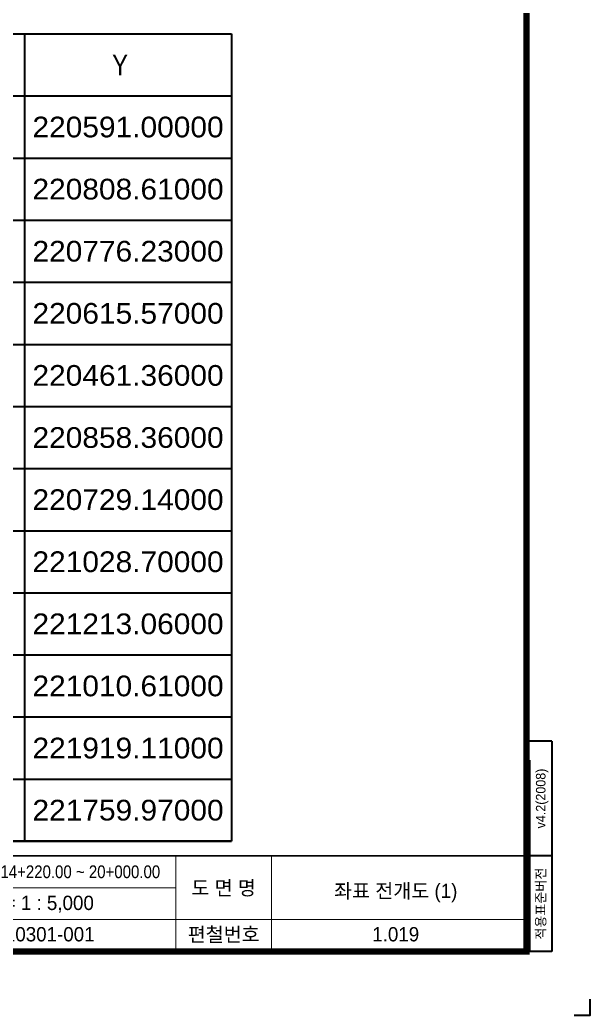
# Model space of a CAD drawing. Header units: millimetres. Extents: x 0 to 1450, y 0 to 594.
# Drawn here: x 1271 to 1450, y 0 to 312.5 of the extents above; entities that cross this region are included whole.
import ezdxf
from ezdxf.enums import TextEntityAlignment as Align

# ---------------------------------------------------------------- set-up
doc = ezdxf.new("R2010")
doc.units = ezdxf.units.MM
doc.header["$LTSCALE"] = 10
for name, color, linetype in [('CA-TABL-LIN1', 4, 'Continuous'), ('CA-TABL-LIN2', 1, 'Continuous'), ('CA-TABL-TEX1', 6, 'Continuous'), ('CA-TABL-TEX2', 3, 'Continuous'), ('CX-BORD', 3, 'Continuous'), ('CX-BORD-LIN1', 4, 'Continuous'), ('CX-BORD-LIN2', 3, 'Continuous'), ('CX-BORD-TEX2', 7, 'Continuous'), ('CX-BORD-TEX3', 6, 'Continuous'), ('CX-MISC', 2, 'Continuous')]:
    doc.layers.add(name, color=color, linetype=linetype)
doc.styles.add('RP2', font='Dotum.ttf')
doc.styles.add('TB_TEXT', font='Dotum.ttf')
doc.styles.add('TB_WBTXT', font='Dotum.ttf')
doc.styles.add('TB_WMTXT', font='Dotum.ttf')

# ---------------------------------------------------------------- blocks, each defined once
blk = doc.blocks.new('CXBLKA1-KHCA-부산~울산409_K2H(가1450)')
at = {"layer": 'CX-BORD-LIN1', "const_width": 2}
blk.add_lwpolyline([(1430, 20), (25, 20), (25, 574), (1430, 574)], close=True, dxfattribs=at)
at = {"layer": 'CX-BORD-LIN1'}
for points, const_width in [([(1430, 50), (25, 50)], 0.6), ([(1320, 20), (1320, 50)], 0.3)]:
    blk.add_lwpolyline(points, dxfattribs=dict(at, const_width=const_width))
at = {"layer": 'CX-BORD-LIN2'}
for p, q in [((1438, 86.03), (1430, 86.03)), ((1438, 86.03), (1438, 20)), ((1431, 80), (1431, 20)), ((1438, 50), (1430, 50)), ((1438, 20), (1431, 20))]:
    blk.add_line(p, q, dxfattribs=at)
at = {"layer": 'CX-BORD-LIN2', "const_width": 0.3}
for points in [[(1350, 20), (1350, 50)], [(1320, 40), (1200, 40)], [(1430, 30), (1200, 30)]]:
    blk.add_lwpolyline(points, dxfattribs=at)
at = {"layer": 'CX-MISC'}
blk.add_lwpolyline([(1445, 0), (1450, 0), (1450, 5)], dxfattribs=at)
at = {"layer": 'CX-BORD-LIN1', "style": 'TB_TEXT'}
for tag, height, p in [('TR_RNUM4', 3, (310.11, 46.64)), ('TR_RDAT4', 3.5, (342.5, 47)), ('TR_DGN4', 3.5, (1093.12, 47)), ('TR_CHK4', 3.5, (1133.12, 47)), ('TR_APP4', 3.5, (1173.12, 47)), ('TR_RNUM3', 3, (310.11, 40.64)), ('TR_RDAT3', 3.5, (342.5, 41)), ('TR_DGN3', 3.5, (1093.12, 41)), ('TR_CHK3', 3.5, (1133.12, 41)), ('TR_APP3', 3.5, (1173.12, 41)), ('TR_RNUM2', 3, (310.11, 34.64)), ('TR_RDAT2', 3.5, (342.5, 35)), ('TR_DGN2', 3.5, (1093.12, 35)), ('TR_CHK2', 3.5, (1133.12, 35)), ('TR_APP2', 3.5, (1173.12, 35)), ('TR_RNUM1', 3, (310.11, 28.64)), ('TR_RDAT1', 3.5, (342.5, 29)), ('TR_DGN1', 3.5, (1093.12, 29)), ('TR_CHK1', 3.5, (1133.12, 29)), ('TR_APP1', 3.5, (1173.12, 29))]:
    blk.add_attdef(tag, text='', height=height, dxfattribs=at).set_placement(p, align=Align.MIDDLE_CENTER)
for tag, p in [('TR_RCON4', (367.3, 47)), ('TR_RCON3', (367.3, 41)), ('TR_RCON2', (367.3, 35)), ('TR_RCON1', (367.3, 29))]:
    blk.add_attdef(tag, text='', height=3.5, dxfattribs=at).set_placement(p, align=Align.MIDDLE_LEFT)
at = {"layer": 'CX-BORD-LIN2', "style": 'TB_TEXT'}
blk.add_text('적용표준버전', height=3, rotation=90, dxfattribs=at).set_placement((1434.5, 35), align=Align.MIDDLE_CENTER)
blk.add_attdef('TD_VERSION', text='', height=3, rotation=90, dxfattribs=at).set_placement((1434.5, 68.01), align=Align.MIDDLE_CENTER)
at = {"layer": 'CX-BORD-TEX2', "style": 'TB_WMTXT'}
for tag, height, p in [('TB_CNAME', 5, (40.34, 551.83)), ('TB_CSCOP', 4, (41.63, 543.83))]:
    blk.add_attdef(tag, text='', height=height, dxfattribs=at).set_placement(p, align=Align.BOTTOM_LEFT)
at = {"layer": 'CX-BORD-TEX2', "style": 'TB_WBTXT'}
for tag, height, p in [('TB_MTITIL', 10, (727.5, 553.33)), ('TB_STITL', 7, (727.5, 538.33))]:
    blk.add_attdef(tag, text='', height=height, dxfattribs=at).set_placement(p, align=Align.MIDDLE_CENTER)
at = {"layer": 'CX-BORD-TEX3', "style": 'TB_TEXT'}
for s, p in [('도 면 명', (1335, 40)), ('편철번호', (1335, 25.39))]:
    blk.add_text(s, height=4.5, dxfattribs=at).set_placement(p, align=Align.MIDDLE)
for tag, height, p in [('TD_DCOMP', 4.5, (242.5, 45)), ('TD_CSECT', 4.5, (1245, 45)), ('TD_DNAME_TOP', 4.5, (1389, 45)), ('TD_DNAME_MAIN', 4.5, (1389, 39.01)), ('TD_HSCAL', 4.5, (1260.7, 35.24)), ('TD_VSCAL', 4.5, (1289.78, 35.24)), ('TD_CCOMP', 4.5, (242.5, 35)), ('TD_DNAME_BOT', 3, (1389, 33.65)), ('TD_CNAME', 4.5, (90, 25.75)), ('TD_FIELD', 4.5, (207.5, 25.53)), ('TD_CSTEP', 4.5, (278.24, 25.53)), ('TD_DWGCODE', 4.5, (1275, 25.39)), ('TD_DWGNO', 4.5, (1389, 25.39))]:
    blk.add_attdef(tag, text='', height=height, dxfattribs=at).set_placement(p, align=Align.MIDDLE_CENTER)
at = {"layer": 'CX-BORD-TEX3', "style": 'TB_TEXT', "width": 0.9}
blk.add_attdef('TD_CDIST', text='', height=4, dxfattribs=at).set_placement((1290, 45), align=Align.MIDDLE_CENTER)

msp = doc.modelspace()

# ---------------------------------------------------------------- linework, layer by layer
at = {"layer": 'CA-TABL-LIN1', "linetype": 'Continuous'}
for p, q in [((1177.48, 308.1), (1337.48, 308.1)), ((1337.48, 308.1), (1337.48, 54.6)), ((1177.48, 288.6), (1337.48, 288.6)), ((1337.48, 54.6), (1177.48, 54.6)), ((1177.48, 54.6), (1337.48, 54.6))]:
    msp.add_line(p, q, dxfattribs=at)
at = {"layer": 'CA-TABL-LIN2', "linetype": 'Continuous'}
for p, q in [((1272.48, 308.1), (1272.48, 54.6)), ((1177.48, 269.1), (1337.48, 269.1)), ((1177.48, 249.6), (1337.48, 249.6)), ((1177.48, 230.1), (1337.48, 230.1)), ((1177.48, 210.6), (1337.48, 210.6)), ((1177.48, 191.1), (1337.48, 191.1)), ((1177.48, 171.6), (1337.48, 171.6)), ((1177.48, 152.1), (1337.48, 152.1)), ((1177.48, 132.6), (1337.48, 132.6)), ((1177.48, 113.1), (1337.48, 113.1)), ((1177.48, 93.6), (1337.48, 93.6)), ((1177.48, 74.1), (1337.48, 74.1))]:
    msp.add_line(p, q, dxfattribs=at)

# ---------------------------------------------------------------- block references
at = {"layer": 'CX-BORD'}
ref = msp.add_blockref('CXBLKA1-KHCA-부산~울산409_K2H(가1450)', (0, 0), dxfattribs=at)
ref.add_attrib('TD_DNAME_MAIN', '좌표 전개도 (1)', dxfattribs={"layer": 'CX-BORD-TEX3', "height": 4.5, "style": 'TB_TEXT'}).set_placement((1389, 39.01), align=Align.MIDDLE_CENTER)
ref.add_attrib('TD_CDIST', '14+220.00 ~ 20+000.00', dxfattribs={"layer": 'CX-BORD-TEX3', "height": 4, "style": 'TB_TEXT', "width": 0.9}).set_placement((1290, 45), align=Align.MIDDLE_CENTER)
ref.add_attrib('TD_HSCAL', 'S = 1 : 5,000', dxfattribs={"layer": 'CX-BORD-TEX3', "height": 4.5, "style": 'TB_TEXT'}).set_placement((1260.7, 35.24), align=Align.MIDDLE_LEFT)
ref.add_attrib('TD_DWGNO', '1.019', dxfattribs={"layer": 'CX-BORD-TEX3', "height": 4.5, "style": 'TB_TEXT'}).set_placement((1389, 25.39), align=Align.MIDDLE_CENTER)
ref.add_attrib('TD_DWGCODE', 'C0010301-001', dxfattribs={"layer": 'CX-BORD-TEX3', "height": 4.5, "style": 'TB_TEXT'}).set_placement((1275, 25.39), align=Align.MIDDLE_CENTER)
ref.add_attrib('TD_VERSION', 'v4.2(2008)', dxfattribs={"layer": 'CX-BORD-LIN2', "height": 3, "rotation": 90, "style": 'TB_TEXT'}).set_placement((1434.5, 68.01), align=Align.MIDDLE_CENTER)

# ---------------------------------------------------------------- texts
at = {"layer": 'CA-TABL-TEX1', "style": 'RP2', "width": 0.92033}
msp.add_text('Y', height=6.5, dxfattribs=at).set_placement((1299.98, 295.1), (1304.98, 295.1), align=Align.FIT)
at = {"layer": 'CA-TABL-TEX2', "style": 'RP2', "width": 0.978719}
for s, p, p2 in [('220591.00000', (1274.98, 275.6), (1334.98, 275.6)), ('220808.61000', (1274.98, 256.1), (1334.98, 256.1)), ('220776.23000', (1274.98, 236.6), (1334.98, 236.6)), ('220615.57000', (1274.98, 217.1), (1334.98, 217.1)), ('220461.36000', (1274.98, 197.6), (1334.98, 197.6)), ('220858.36000', (1274.98, 178.1), (1334.98, 178.1)), ('220729.14000', (1274.98, 158.6), (1334.98, 158.6)), ('221028.70000', (1274.98, 139.1), (1334.98, 139.1)), ('221213.06000', (1274.98, 119.6), (1334.98, 119.6)), ('221010.61000', (1274.98, 100.1), (1334.98, 100.1)), ('221919.11000', (1274.98, 80.6), (1334.98, 80.6)), ('221759.97000', (1274.98, 61.1), (1334.98, 61.1))]:
    msp.add_text(s, height=6.5, dxfattribs=at).set_placement(p, p2, align=Align.FIT)

doc.saveas('drawing.dxf')
